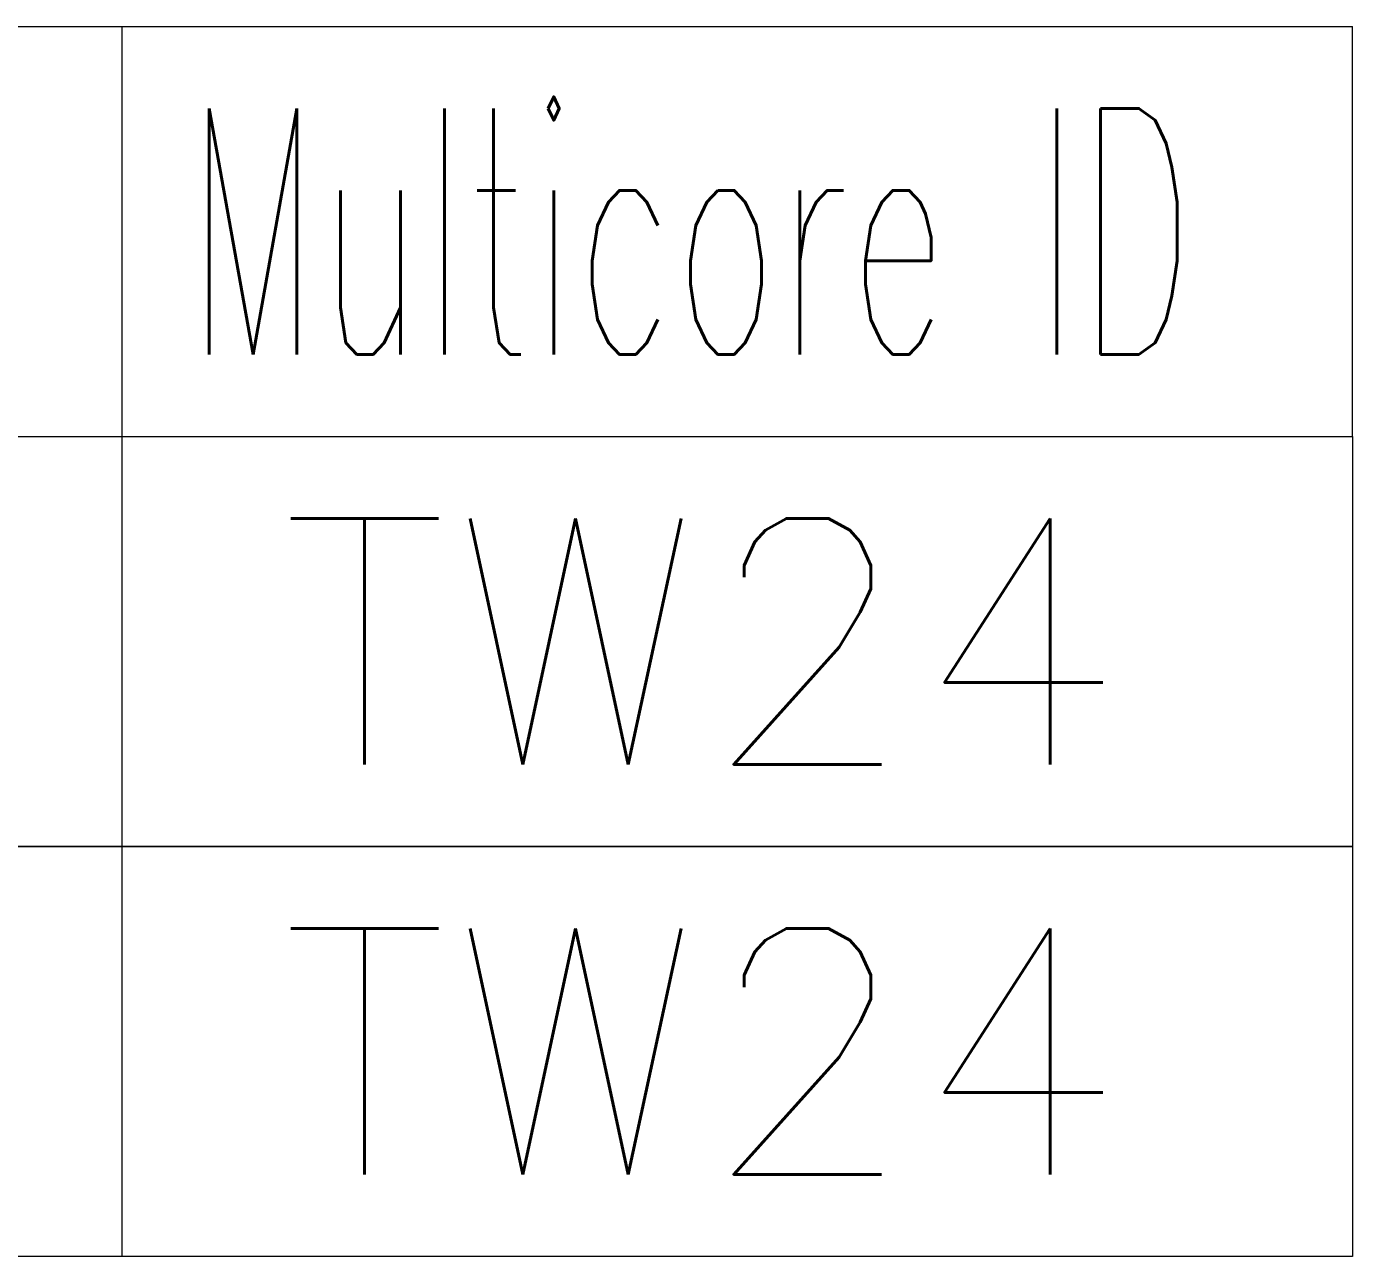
# Model space of a CAD drawing. Header units: inches. Extents: x 47316 to 59086, y 3141 to 11743.
# Drawn here: x 53130.22 to 53146.39, y 6119.43 to 6134.43 of the extents above; entities that cross this region are included whole.
import ezdxf

# ---------------------------------------------------------------- set-up
doc = ezdxf.new("R2010")
doc.units = ezdxf.units.IN
doc.header["$MEASUREMENT"] = 0
doc.styles.get("Standard").update_dxf_attribs({"font": ''})
doc.styles.get('Standard').set_extended_font_data('SimSun')

msp = doc.modelspace()

# ---------------------------------------------------------------- linework, layer by layer
at = {"color": 0, "linetype": 'Continuous', "lineweight": 15}
for p, q in [((53063.89, 6134.434), (53146.39, 6134.434)), ((53063.89, 6129.434), (53146.39, 6129.434))]:
    msp.add_line(p, q, dxfattribs=at)
at = {"color": 7, "linetype": 'Continuous', "lineweight": 15}
for p, q in [((53131.39, 6129.434), (53131.39, 6134.434)), ((53146.39, 6129.434), (53146.39, 6134.434))]:
    msp.add_line(p, q, dxfattribs=at)
at = {"color": 102, "linetype": 'Continuous', "lineweight": 15}
for p, q in [((53131.39, 6124.434), (53131.39, 6129.434)), ((53131.39, 6119.434), (53131.39, 6124.434))]:
    msp.add_line(p, q, dxfattribs=at)
at = {"color": 0, "linetype": 'Continuous', "lineweight": 15}
for points in [[(53063.89, 6124.434), (53063.89, 6129.434), (53146.39, 6129.434), (53146.39, 6124.434)], [(53063.89, 6119.434), (53063.89, 6124.434), (53146.39, 6124.434), (53146.39, 6119.434)]]:
    msp.add_lwpolyline(points, close=True, dxfattribs=at)

# ---------------------------------------------------------------- texts
at = {"color": 7, "linetype": 'Continuous', "lineweight": 15, "insert": (53132.186, 6133.434), "char_height": 3, "width": 14, "attachment_point": 1}
msp.add_mtext('\\Fromans.shx;\\W0.5185185185;\\T1.0000000000;\\o\\lMulticore ID', dxfattribs=at)
at = {"color": 21, "linetype": 'Continuous', "lineweight": 15, "char_height": 3, "width": 11.42857, "attachment_point": 1}
for insert in [(53133.318, 6128.434), (53133.318, 6123.434)]:
    msp.add_mtext('\\Fromans.shx;\\W1.0000000000;\\T1.0000000000;\\o\\lTW24', dxfattribs=dict(at, insert=insert))

doc.saveas('drawing.dxf')
